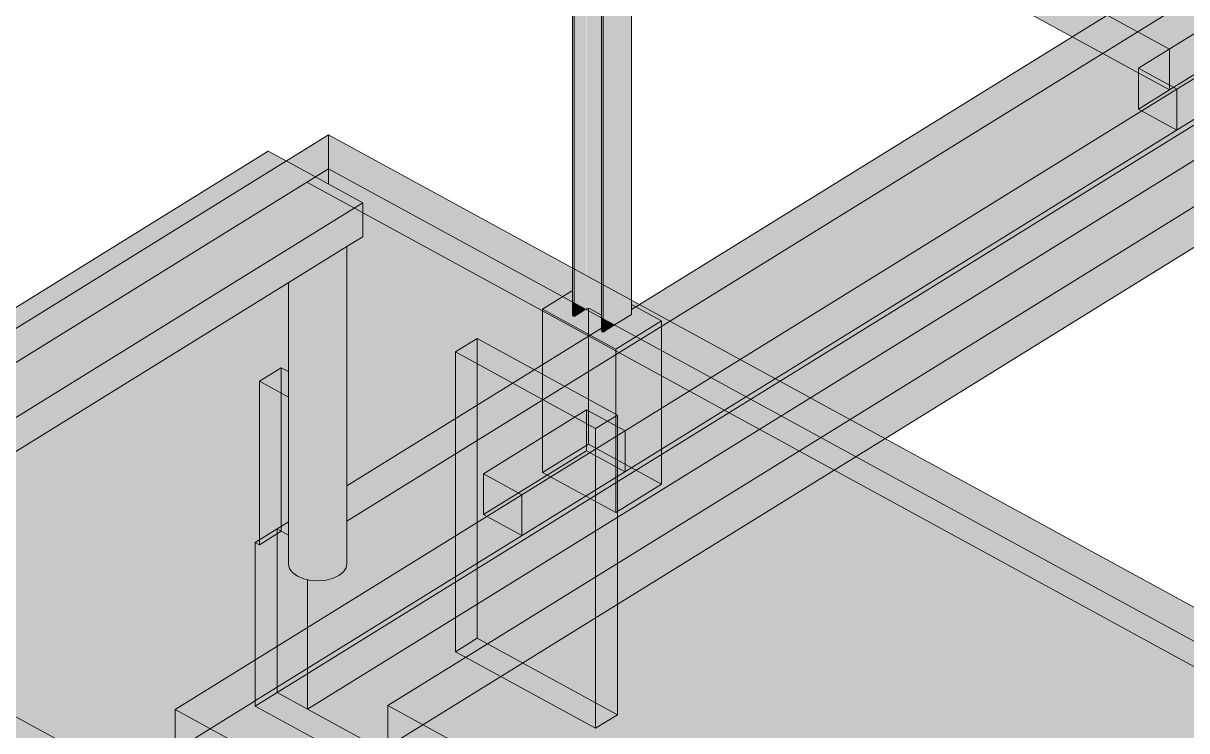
# Model space of a CAD drawing. Header units: inches. Extents: x -11064 to -4424, y -7288 to 4230.
# Drawn here: x -9273 to -8994.8, y 3433.4 to 3602.4 of the extents above; entities that cross this region are included whole.
import ezdxf

# ---------------------------------------------------------------- set-up
doc = ezdxf.new("R2010")
doc.units = ezdxf.units.IN
doc.header["$MEASUREMENT"] = 0
for name, color, linetype, lineweight, transparency in [('A-ROOF-2', 90, 'Continuous', 9, 0.6), ('A-WALL-1', 90, 'Continuous', 9, 0.4), ('A-WALL-PATT-1', 90, 'Continuous', 9, 0.4), ('A-WALL-PATT-2', 50, 'Continuous', 9, 0.4), ('S-FNDN-1', 90, 'Continuous', 9, 0.4), ('S-FNDN-2', 50, 'Continuous', 9, 0.6), ('S-FNDN-3', 90, 'Continuous', 9, 0.6), ('S-FNDN-4', 32, 'Continuous', 9, 0.4)]:
    doc.layers.add(name, color=color, linetype=linetype, lineweight=lineweight, transparency=transparency)
for name, color, linetype, lineweight in [('A-ROOF-3', 153, 'Continuous', 9), ('A-ROOF-4', 171, 'Continuous', 9), ('A-WALL-2', 191, 'Continuous', 9), ('A-WALL-5', 171, 'Continuous', 9), ('S-BEAM-1', 171, 'Continuous', 9), ('S-BEAM-2', 50, 'Continuous', 9), ('S-BEAM-3', 153, 'Continuous', 9), ('S-BEAM-4', 181, 'Continuous', 9), ('S-BEAM-5', 191, 'Continuous', 9), ('S-COLS', 52, 'Continuous', 9), ('S-COLS-1', 90, 'Continuous', 9), ('S-COLS-4', 171, 'Continuous', 9), ('S-COLS-5', 191, 'Continuous', 9), ('S-FNDN', 32, 'Continuous', 9), ('S-FNDN-10', 141, 'Continuous', 9), ('S-FNDN-11', 171, 'Continuous', 9), ('S-FNDN-5', 153, 'Continuous', 9), ('S-FNDN-6', 181, 'Continuous', 9), ('S-FNDN-7', 191, 'Continuous', 9), ('S-FNDN-9', 7, 'Continuous', 9)]:
    doc.layers.add(name, color=color, linetype=linetype, lineweight=lineweight)

# ---------------------------------------------------------------- blocks, each defined once
blk = doc.blocks.new('Conc Beam - Conc Beam-1196117-STRUCTURAL SCHEMATIC  - 3D - 2')
at = {"layer": 'S-BEAM-2'}
for points in [[(-9935.83, 3099.25), (-9191.79, 3559.57), (-9214.41, 3571.89), (-9958.43, 3111.58), (-9943.71, 3103.55)], [(-9935.83, 3091.11), (-9191.79, 3551.43), (-9191.79, 3559.57), (-9935.83, 3099.25), (-9935.83, 3093.58)]]:
    blk.add_hatch(color=256, dxfattribs=at).paths.add_polyline_path(points, flags=0)
at = {"layer": 'S-BEAM-1'}
for p, q in [((-9210.08, 3569.55), (-9191.79, 3559.57)), ((-9935.83, 3099.25), (-9191.79, 3559.57)), ((-9926.23, 3097.05), (-9193.88, 3550.15))]:
    blk.add_line(p, q, dxfattribs=at)
at = {"layer": 'S-BEAM-3'}
for p, q in [((-9958.43, 3111.58), (-9214.39, 3571.9)), ((-9214.39, 3571.9), (-9210.08, 3569.55))]:
    blk.add_line(p, q, dxfattribs=at)
at = {"layer": 'S-BEAM-5'}
for p in [(-9191.79, 3559.57), (-9193.88, 3550.15)]:
    blk.add_line(p, (-9191.79, 3551.43), dxfattribs=at)

msp = doc.modelspace()

# ---------------------------------------------------------------- hatches: boundary and pattern name
at = {"layer": 'A-ROOF-2'}
msp.add_hatch(color=256, dxfattribs=at).paths.add_polyline_path([(-9768.03, 2873.3), (-8898.45, 3411.29), (-9199.96, 3575.82), (-9949.74, 3111.94), (-9832.11, 3047.75), (-9951.91, 2973.63), (-9775.41, 2877.32)], flags=0)
at = {"layer": 'A-WALL-1'}
for points in [[(-8903.67, 3399.93), (-8898.45, 3403.16), (-9199.96, 3567.68), (-9205.18, 3564.45), (-8909.23, 3402.96)], [(-9169.64, 3452.28), (-9164.42, 3455.51), (-9164.42, 3527.13), (-9169.64, 3523.9), (-9169.64, 3455.51)], [(-9209.56, 3513.13), (-9209.56, 3519.2), (-9211.26, 3520.13), (-9216.48, 3516.9), (-9209.86, 3513.29)], [(-9216.48, 3477.83), (-9211.26, 3481.06), (-9212.26, 3481.61), (-9217.48, 3478.38)], [(-9136.11, 3433.98), (-9130.89, 3437.21), (-9164.42, 3455.51), (-9169.64, 3452.28), (-9158.31, 3446.09)]]:
    msp.add_hatch(color=256, dxfattribs=at).paths.add_polyline_path(points, flags=0)
at = {"layer": 'A-WALL-PATT-1'}
h = msp.add_hatch(color=256, dxfattribs=at)
h.paths.add_polyline_path([(-8903.67, 3268.08), (-8903.67, 3399.93), (-9193.88, 3558.28), (-9193.88, 3550.15), (-9200.93, 3545.78), (-9200.93, 3469.35), (-9202.35, 3469.22), (-9204.17, 3469.32), (-9206.24, 3469.85), (-9207.36, 3470.32), (-9208.52, 3471.14), (-9209.27, 3472.11), (-9209.56, 3473.15), (-9209.56, 3513.13), (-9216.48, 3516.9), (-9216.48, 3477.83), (-9217.48, 3478.38), (-9217.48, 3439.31), (-8908.56, 3270.74)], flags=0)
h.paths.add_polyline_path([(-9136.11, 3433.98), (-9169.64, 3452.28), (-9169.64, 3523.9), (-9136.11, 3505.6)], flags=0)
at = {"layer": 'A-WALL-PATT-2'}
msp.add_hatch(color=256, dxfattribs=at).paths.add_polyline_path([(-9204.97, 3438.56), (-8963.23, 3588.13), (-8963.23, 3627.19), (-9195.57, 3483.45), (-9195.57, 3473.41), (-9195.75, 3472.35), (-9196.4, 3471.36), (-9197.46, 3470.5), (-9198.88, 3469.82), (-9200.93, 3469.35), (-9202.35, 3469.22), (-9204.17, 3469.32), (-9204.97, 3469.5), (-9204.97, 3439.31)], flags=0)
at = {"layer": 'S-COLS'}
for points in [[(-9141.2, 3543.75), (-9141.2, 3687.07), (-9141.6, 3687.29), (-9141.6, 3543.98)], [(-9138.36, 3542.21), (-9138.36, 3687.02), (-9139.85, 3687.91), (-9141.2, 3687.07), (-9141.2, 3543.75)], [(-9137.38, 3541.67), (-9137.39, 3686.45), (-9138.36, 3687.02), (-9138.35, 3542.2), (-9137.53, 3541.76)], [(-9134.73, 3540.23), (-9134.73, 3683.55), (-9133.64, 3684.22), (-9137.38, 3686.44), (-9137.38, 3541.67), (-9136.11, 3540.98)], [(-9127.48, 3536.27), (-9127.48, 3687.56), (-9128.56, 3686.89), (-9128.43, 3686.82), (-9128.43, 3686.51), (-9132.88, 3683.77), (-9133.13, 3683.91), (-9133.13, 3684.07), (-9134.33, 3683.32), (-9134.33, 3540.01)], [(-9134.33, 3540.01), (-9134.33, 3683.32), (-9134.73, 3683.55), (-9134.73, 3540.23)], [(-9141.2, 3535.61), (-9141.2, 3543.75), (-9141.6, 3543.98), (-9141.6, 3535.84)], [(-9138.44, 3534.11), (-9138.36, 3534.16), (-9138.36, 3542.21), (-9141.2, 3543.75), (-9141.2, 3535.61), (-9138.5, 3534.14)], [(-9134.73, 3532.73), (-9134.73, 3540.23), (-9137.38, 3541.67), (-9137.33, 3534.14), (-9136.11, 3533.48)], [(-9134.33, 3531.87), (-9134.33, 3540.01), (-9134.73, 3540.23), (-9134.73, 3532.09)], [(-9131.57, 3530.36), (-9127.48, 3532.89), (-9127.48, 3536.27), (-9134.33, 3540.01), (-9134.33, 3531.87), (-9133.43, 3531.37)], [(-9141.2, 3532.4), (-9141.2, 3535.61), (-9141.6, 3535.84), (-9141.6, 3532.63)], [(-9141.2, 3532.4), (-9138.5, 3534.14), (-9141.2, 3535.61), (-9141.2, 3534.14)], [(-9134.33, 3528.66), (-9134.33, 3531.87), (-9134.73, 3532.09), (-9134.73, 3528.88)], [(-9134.33, 3528.66), (-9131.57, 3530.36), (-9134.33, 3531.87), (-9134.33, 3530.49)]]:
    msp.add_hatch(color=256, dxfattribs=at).paths.add_polyline_path(points, flags=0)
h = msp.add_hatch(color=256, dxfattribs=at)
h.paths.add_polyline_path([(-9137.88, 3534.27), (-9137.54, 3534.22), (-9137.38, 3534.18), (-9137.38, 3541.67), (-9137.88, 3541.94), (-9137.88, 3534.27)], flags=0)
h.paths.add_polyline_path([(-9138.36, 3534.16), (-9137.88, 3534.27), (-9137.89, 3541.95), (-9138.36, 3542.21)], flags=0)
at = {"layer": 'S-COLS-1'}
for points in [[(-9202.35, 3469.22), (-9200.54, 3469.39), (-9198.82, 3469.85), (-9197.46, 3470.5), (-9196.4, 3471.36), (-9195.75, 3472.35), (-9195.57, 3473.41), (-9195.57, 3549.1), (-9207.36, 3541.8), (-9207.36, 3470.32), (-9205.87, 3469.7), (-9204.17, 3469.32)], [(-9207.36, 3470.32), (-9207.36, 3541.8), (-9209.56, 3540.44), (-9209.56, 3473.15), (-9209.27, 3472.11), (-9208.52, 3471.14)]]:
    msp.add_hatch(color=256, dxfattribs=at).paths.add_polyline_path(points, flags=0)
at = {"layer": 'S-FNDN-1'}
h = msp.add_hatch(color=256, dxfattribs=at)
h.paths.add_polyline_path([(-9209.56, 3480.14), (-9209.56, 3483.28), (-9212.26, 3481.61), (-9211.89, 3481.41)], flags=0)
h.paths.add_polyline_path([(-9195.57, 3483.45), (-8963.23, 3627.19), (-8970.52, 3631.17), (-8970.88, 3630.94), (-8970.88, 3629.78), (-8977.73, 3625.54), (-8978.14, 3625.76), (-8978.14, 3626.45), (-9127.48, 3534.06), (-9127.48, 3532.89), (-9134.33, 3528.66), (-9134.73, 3528.88), (-9134.73, 3529.57), (-9195.57, 3491.93)], flags=0)
msp.add_hatch(color=256, dxfattribs=at).paths.add_polyline_path([(-9204.97, 3438.56), (-9204.97, 3469.5), (-9206.24, 3469.85), (-9207.36, 3470.32), (-9208.52, 3471.14), (-9209.27, 3472.11), (-9209.56, 3473.15), (-9209.56, 3480.14), (-9212.26, 3481.61), (-9212.26, 3442.54), (-9206.34, 3439.31)], flags=0)
at = {"layer": 'S-FNDN-2'}
for points in [[(-9210.42, 3424.16), (-8963.46, 3576.95), (-8974.12, 3582.76), (-8974.67, 3582.42), (-8990.26, 3590.92), (-9120.32, 3510.46), (-9120.32, 3492.31), (-9131.27, 3485.53), (-9146.86, 3494.04), (-9236.67, 3438.47), (-9214.41, 3426.33)], [(-8903.04, 3256.43), (-8878.39, 3271.67), (-9185.78, 3439.4), (-9210.42, 3424.16), (-8903.67, 3256.77)]]:
    msp.add_hatch(color=256, dxfattribs=at).paths.add_polyline_path(points, flags=0)
h = msp.add_hatch(color=256, dxfattribs=at)
h.paths.add_polyline_path([(-9131.27, 3485.53), (-9120.32, 3492.31), (-9120.32, 3510.46), (-9146.86, 3494.04), (-9136.11, 3488.17)], flags=0)
h.paths.add_polyline_path([(-8974.67, 3582.42), (-8974.12, 3582.76), (-8989.71, 3591.27), (-8990.26, 3590.92), (-8990.01, 3590.78)], flags=0)
at = {"layer": 'S-FNDN-3'}
h = msp.add_hatch(color=256, dxfattribs=at)
h.paths.add_polyline_path([(-8851.12, 3515.64), (-8826.47, 3530.89), (-8963.72, 3605.78), (-8963.72, 3597.16), (-8949.59, 3589.45), (-8966.8, 3578.77), (-8862.13, 3521.65)], flags=0)
h.paths.add_polyline_path([(-8998.9, 3596.28), (-8992.17, 3600.45), (-8992.17, 3621.3), (-9130.37, 3696.71), (-9130.45, 3688.02), (-9128.95, 3687.13), (-9127.89, 3687.78), (-9127.48, 3687.56), (-9127.48, 3666.45), (-9006.49, 3600.42)], flags=0)
h.paths.add_polyline_path([(-9141.6, 3674.15), (-9141.6, 3687.29), (-9140.24, 3688.14), (-9149.08, 3693.29), (-9162.02, 3685.29), (-9145.15, 3676.09)], flags=0)
h.paths.add_polyline_path([(-9171.21, 3690.3), (-9157.82, 3698.58), (-9191.8, 3718.76), (-9206.59, 3709.61), (-9174.51, 3692.11)], flags=0)
h.paths.add_polyline_path([(-9215.78, 3714.63), (-9200.62, 3724), (-9234.6, 3744.18), (-9241.31, 3740.03), (-9241.31, 3731.56), (-9243.89, 3729.96), (-9232.94, 3723.99)], flags=0)
h.paths.add_polyline_path([(-9248.86, 3746.06), (-9243.42, 3749.42), (-9277.39, 3769.61), (-9284.24, 3765.37), (-9256.48, 3750.22)], flags=0)
h.paths.add_polyline_path([(-9293.43, 3770.38), (-9286.21, 3774.85), (-9320.19, 3795.03), (-9328.82, 3789.69), (-9298.56, 3773.18)], flags=0)
h.paths.add_polyline_path([(-9338, 3794.7), (-9329.01, 3800.27), (-9362.99, 3820.45), (-9375.69, 3812.58), (-9375.69, 3812.35), (-9373.19, 3813.9), (-9341.48, 3796.6)], flags=0)
h.paths.add_polyline_path([(-9394.07, 3811.91), (-9389.81, 3814.55), (-9389.81, 3827.71), (-9405.38, 3818.08), (-9397.58, 3813.83)], flags=0)
h.paths.add_polyline_path([(-9375.69, 3823.28), (-9371.81, 3825.69), (-9375.69, 3827.99), (-9375.69, 3823.83)], flags=0)
h.paths.add_polyline_path([(-9527.79, 3884.88), (-9503.15, 3900.12), (-9503.77, 3900.47), (-9538.53, 3919.43), (-9551.37, 3911.49), (-9551.37, 3897.75), (-9551.01, 3897.55)], flags=0)
h.paths.add_polyline_path([(-9572.36, 3909.2), (-9565.49, 3913.45), (-9565.49, 3934.15), (-9583.1, 3943.76), (-9607.74, 3928.51), (-9579.06, 3912.85)], flags=0)
h.paths.add_polyline_path([(-9551.37, 3922.19), (-9547.71, 3924.45), (-9551.37, 3926.44), (-9551.37, 3923.67)], flags=0)
h.paths.add_polyline_path([(-9616.93, 3933.52), (-9592.29, 3948.77), (-9627.67, 3968.08), (-9639.91, 3960.51), (-9639.91, 3958.16), (-9650.3, 3951.73), (-9632.14, 3941.82)], flags=0)
h.paths.add_polyline_path([(-9670.45, 3962.73), (-9670.45, 3971.2), (-9677.73, 3966.7)], flags=0)
h.paths.add_polyline_path([(-9639.91, 3971.2), (-9636.86, 3973.09), (-9639.91, 3974.75), (-9639.91, 3974.58)], flags=0)
h = msp.add_hatch(color=256, dxfattribs=at)
h.paths.add_polyline_path([(-8851.12, 3505.87), (-8851.12, 3515.64), (-8966.83, 3578.77), (-8966.83, 3569.02), (-8877.81, 3520.44)], flags=0)
h.paths.add_polyline_path([(-9006.3, 3590.56), (-9006.3, 3591.7), (-8998.9, 3596.28), (-9127.48, 3666.45), (-9127.48, 3656.68), (-9014.88, 3595.24)], flags=0)
h.paths.add_polyline_path([(-9141.6, 3664.38), (-9141.6, 3674.15), (-9162.02, 3685.29), (-9170.41, 3680.1), (-9151.04, 3669.53)], flags=0)
h.paths.add_polyline_path([(-9179.59, 3685.11), (-9171.21, 3690.3), (-9206.59, 3709.61), (-9214.98, 3704.42), (-9184.27, 3687.67)], flags=0)
h.paths.add_polyline_path([(-9224.17, 3709.44), (-9215.78, 3714.63), (-9243.89, 3729.96), (-9252.28, 3724.77), (-9241.31, 3718.79)], flags=0)
h.paths.add_polyline_path([(-9393.07, 3801.6), (-9389.81, 3803.61), (-9389.81, 3803.85), (-9393.27, 3801.71)], flags=0)
h.paths.add_polyline_path([(-9402.46, 3806.72), (-9394.07, 3811.91), (-9405.38, 3818.08), (-9413.77, 3812.89), (-9402.8, 3806.91)], flags=0)
h.paths.add_polyline_path([(-9536.17, 3879.69), (-9527.79, 3884.88), (-9551.37, 3897.75), (-9551.37, 3887.98), (-9551.01, 3887.78)], flags=0)
h.paths.add_polyline_path([(-9565.49, 3895.68), (-9565.49, 3902.75), (-9571.56, 3899)], flags=0)
h.paths.add_polyline_path([(-9580.75, 3904.01), (-9572.36, 3909.2), (-9607.74, 3928.51), (-9616.13, 3923.32), (-9583.51, 3905.52)], flags=0)
h.paths.add_polyline_path([(-9625.32, 3928.33), (-9616.93, 3933.52), (-9650.3, 3951.73), (-9650.3, 3941.97), (-9650.04, 3941.82)], flags=0)
h.paths.add_polyline_path([(-9670.45, 3952.96), (-9670.45, 3962.73), (-9677.73, 3966.7), (-9677.73, 3956.93)], flags=0)
for points in [[(-8998.9, 3586.52), (-8991.07, 3591.36), (-8992.17, 3591.96), (-8992.17, 3600.45), (-8998.9, 3596.28), (-8998.9, 3586.69)], [(-8998.9, 3586.52), (-8998.9, 3596.28), (-9006.3, 3591.7), (-9006.3, 3590.56), (-8999.21, 3586.69)], [(-9210.42, 3414.39), (-8963.46, 3567.18), (-8963.46, 3576.95), (-9210.42, 3424.16)], [(-9210.42, 3414.39), (-9210.42, 3424.16), (-9236.67, 3438.47), (-9236.67, 3428.71), (-9214.41, 3416.56)]]:
    msp.add_hatch(color=256, dxfattribs=at).paths.add_polyline_path(points, flags=0)
at = {"layer": 'S-FNDN-4'}
for points in [[(-9131.27, 3524.6), (-9126.46, 3527.57), (-9131.57, 3530.36), (-9134.33, 3528.66), (-9134.73, 3528.88), (-9134.73, 3532.09), (-9138.44, 3534.11), (-9141.2, 3532.4), (-9141.6, 3532.63), (-9141.6, 3535.84), (-9143.96, 3537.12), (-9148.77, 3534.14), (-9134.33, 3526.27)], [(-9120.32, 3524.22), (-9120.32, 3531.37), (-9126.46, 3527.57), (-9125.28, 3526.93)], [(-9131.27, 3485.53), (-9131.27, 3524.6), (-9137.38, 3527.93), (-9148.77, 3520.89), (-9148.77, 3512.51), (-9136.11, 3505.6), (-9136.11, 3488.17)], [(-9131.27, 3485.53), (-9120.32, 3492.31), (-9120.32, 3524.22), (-9126.46, 3527.57), (-9131.27, 3524.6), (-9131.27, 3503.41)]]:
    msp.add_hatch(color=256, dxfattribs=at).paths.add_polyline_path(points, flags=0)
h = msp.add_hatch(color=256, dxfattribs=at)
h.paths.add_polyline_path([(-9126.46, 3527.57), (-9120.32, 3531.37), (-9127.48, 3535.28), (-9127.48, 3532.89), (-9131.57, 3530.36), (-9127.48, 3528.13)], flags=0)
h.paths.add_polyline_path([(-9134.73, 3532.09), (-9134.73, 3532.73), (-9137.7, 3534.27), (-9138.21, 3534.21), (-9138.36, 3534.07), (-9136.11, 3532.84)], flags=0)
h.paths.add_polyline_path([(-9141.6, 3535.84), (-9141.6, 3538.58), (-9143.96, 3537.12)], flags=0)
h = msp.add_hatch(color=256, dxfattribs=at)
h.paths.add_polyline_path([(-9136.11, 3488.17), (-9136.11, 3505.6), (-9148.77, 3512.51), (-9148.77, 3495.08), (-9146.86, 3494.04)], flags=0)
h.paths.add_polyline_path([(-9148.77, 3520.89), (-9137.38, 3527.93), (-9148.77, 3534.14), (-9148.77, 3533.67)], flags=0)

# ---------------------------------------------------------------- linework, layer by layer
at = {"layer": 'A-ROOF-3'}
for p, q in [((-9949.74, 3111.94), (-9199.96, 3575.82)), ((-9199.96, 3575.82), (-8898.45, 3411.29))]:
    msp.add_line(p, q, dxfattribs=at)
at = {"layer": 'A-ROOF-4'}
for p, q in [((-9199.96, 3575.82), (-9199.96, 3567.68)), ((-9199.96, 3567.68), (-9944.52, 3107.03))]:
    msp.add_line(p, q, dxfattribs=at)
at = {"layer": 'A-WALL-2'}
for p, q in [((-9199.96, 3564.03), (-9199.96, 3567.68)), ((-9169.64, 3523.9), (-9164.42, 3527.13)), ((-9130.89, 3508.83), (-9164.42, 3527.13)), ((-9211.26, 3481.06), (-9211.26, 3520.13)), ((-9136.11, 3505.6), (-9130.89, 3508.83)), ((-9130.89, 3437.21), (-9130.89, 3508.83)), ((-9212.26, 3481.61), (-9217.48, 3478.38)), ((-9216.48, 3477.83), (-9211.26, 3481.06)), ((-9212.26, 3442.54), (-9212.26, 3481.61)), ((-9217.48, 3439.31), (-9212.26, 3442.54)), ((-8903.67, 3274.15), (-9204.97, 3438.56)), ((-9130.89, 3437.21), (-9136.11, 3433.98))]:
    msp.add_line(p, q, dxfattribs=at)
at = {"layer": 'A-WALL-5'}
for p, q in [((-9199.96, 3567.68), (-8905.44, 3406.97)), ((-8909.23, 3402.96), (-9205.18, 3564.45)), ((-9164.42, 3527.13), (-9164.42, 3455.51)), ((-9169.64, 3452.28), (-9169.64, 3523.9)), ((-9169.64, 3523.9), (-9136.11, 3505.6)), ((-9211.26, 3520.13), (-9216.48, 3516.9)), ((-9211.26, 3520.13), (-9209.56, 3519.2)), ((-9209.56, 3513.13), (-9216.48, 3516.9)), ((-9216.48, 3516.9), (-9216.48, 3477.83)), ((-9136.11, 3505.6), (-9136.11, 3433.98)), ((-9217.48, 3478.38), (-9217.48, 3439.31)), ((-9216.48, 3477.83), (-9217.48, 3478.38)), ((-9169.64, 3452.28), (-9164.42, 3455.51)), ((-9164.42, 3455.51), (-9130.89, 3437.21)), ((-9136.11, 3433.98), (-9169.64, 3452.28)), ((-9217.48, 3439.31), (-8909.23, 3271.11))]:
    msp.add_line(p, q, dxfattribs=at)
at = {"layer": 'S-COLS'}
for p, q in [((-9141.6, 3543.98), (-9141.6, 3687.29)), ((-9141.2, 3543.75), (-9141.2, 3687.07)), ((-9127.48, 3536.27), (-9127.48, 3687.56)), ((-9134.73, 3540.23), (-9134.73, 3683.55)), ((-9134.33, 3540.01), (-9134.33, 3683.32)), ((-9141.6, 3535.84), (-9141.6, 3543.98)), ((-9141.2, 3535.61), (-9141.2, 3543.75)), ((-9134.73, 3532.09), (-9134.73, 3540.23)), ((-9134.33, 3531.87), (-9134.33, 3540.01)), ((-9127.48, 3532.89), (-9127.48, 3536.27)), ((-9141.6, 3532.63), (-9141.6, 3535.84)), ((-9141.2, 3532.4), (-9141.2, 3535.61)), ((-9138.44, 3534.11), (-9141.2, 3532.4)), ((-9134.73, 3532.73), (-9137.38, 3534.18)), ((-9141.2, 3532.4), (-9141.6, 3532.63)), ((-9134.73, 3528.88), (-9134.73, 3532.09)), ((-9134.33, 3528.66), (-9134.33, 3531.87)), ((-9131.57, 3530.36), (-9134.33, 3528.66)), ((-9127.48, 3532.89), (-9131.57, 3530.36)), ((-9134.33, 3528.66), (-9134.73, 3528.88))]:
    msp.add_line(p, q, dxfattribs=at)
msp.add_polyline3d([(-9137.38, 3534.18, 0), (-9137.7, 3534.27, 0), (-9138.06, 3534.27, 0), (-9138.36, 3534.16, 0)], dxfattribs=at)
at = {"layer": 'S-COLS-4'}
msp.add_line((-9209.57, 3540.44), (-9209.57, 3473.28), dxfattribs=at)
for points in [[(-9207.36, 3470.32, 0), (-9208.52, 3471.14, 0), (-9209.27, 3472.11, 0), (-9209.56, 3473.15, 0), (-9209.57, 3473.28, 0)], [(-9200.92, 3469.33, 0), (-9202.35, 3469.22, 0), (-9204.17, 3469.32, 0), (-9205.87, 3469.7, 0), (-9207.36, 3470.32, 0)]]:
    msp.add_polyline3d(points, dxfattribs=at)
at = {"layer": 'S-COLS-5'}
msp.add_line((-9195.57, 3473.28), (-9195.57, 3549.1), dxfattribs=at)
msp.add_polyline3d([(-9195.57, 3473.41, 0), (-9195.75, 3472.35, 0), (-9196.4, 3471.36, 0), (-9197.46, 3470.5, 0), (-9198.88, 3469.82, 0), (-9200.54, 3469.39, 0), (-9200.92, 3469.33, 0)], dxfattribs=at)
at = {"layer": 'S-FNDN'}
for p, q in [((-9006.3, 3591.7), (-8989.19, 3602.29)), ((-9006.3, 3581.94), (-9006.3, 3591.7)), ((-9006.3, 3591.7), (-8997.11, 3586.69)), ((-8997.11, 3586.69), (-8989.71, 3591.27)), ((-8998.9, 3586.52), (-9006.3, 3581.94)), ((-8997.11, 3576.92), (-8997.11, 3586.69)), ((-9006.3, 3581.94), (-8997.11, 3576.92)), ((-9148.77, 3534.14), (-9141.6, 3538.58)), ((-9131.27, 3524.6), (-9148.77, 3534.14)), ((-9148.77, 3534.14), (-9148.77, 3495.08)), ((-9137.81, 3527.69), (-9137.81, 3534.27)), ((-9127.48, 3535.28), (-9120.32, 3531.37)), ((-9131.27, 3524.6), (-9120.32, 3531.37)), ((-9120.32, 3531.37), (-9120.32, 3492.31)), ((-9137.81, 3501.85), (-9137.81, 3527.67)), ((-9153.7, 3489.8), (-9101.51, 3522.1)), ((-9131.27, 3485.53), (-9131.27, 3524.6)), ((-9162.9, 3494.82), (-9138.26, 3510.07)), ((-9138.26, 3510.07), (-9138.26, 3500.3)), ((-9129.06, 3505.05), (-9138.26, 3510.07)), ((-9129.06, 3505.05), (-9129.06, 3495.28)), ((-9138.26, 3500.3), (-9162.9, 3485.05)), ((-9148.77, 3495.08), (-9137.81, 3501.85)), ((-9138.26, 3500.3), (-9129.06, 3495.28)), ((-9120.32, 3492.31), (-9137.81, 3501.85)), ((-9162.9, 3485.05), (-9162.9, 3494.82)), ((-9162.9, 3494.82), (-9153.7, 3489.8)), ((-9148.77, 3495.08), (-9131.27, 3485.53)), ((-9120.32, 3492.31), (-9131.27, 3485.53)), ((-9153.7, 3480.04), (-9153.7, 3489.8)), ((-9162.9, 3485.05), (-9158.32, 3482.55)), ((-9158.31, 3482.55), (-9153.7, 3480.04)), ((-9265.26, 3431.52), (-9292.12, 3446.18))]:
    msp.add_line(p, q, dxfattribs=at)
at = {"layer": 'S-FNDN-10'}
msp.add_line((-8998.9, 3586.52), (-8998.9, 3596.28), dxfattribs=at)
at = {"layer": 'S-FNDN-11'}
for p, q in [((-9236.67, 3428.71), (-9236.67, 3438.47)), ((-9236.67, 3438.47), (-8929.28, 3270.74))]:
    msp.add_line(p, q, dxfattribs=at)
at = {"layer": 'S-FNDN-5'}
for p, q in [((-9127.48, 3666.45), (-8998.9, 3596.28)), ((-8998.9, 3586.52), (-9127.48, 3656.68)), ((-9127.48, 3534.06), (-8978.14, 3626.45)), ((-8963.23, 3627.19), (-9125.28, 3526.93)), ((-9164.42, 3463.65), (-8963.23, 3588.13)), ((-9075.26, 3507.78), (-8963.46, 3576.95))]:
    msp.add_line(p, q, dxfattribs=at)
at = {"layer": 'S-FNDN-6'}
for p, q in [((-8970.52, 3592.1), (-9120.32, 3499.42)), ((-8997.11, 3586.69), (-9101.51, 3522.1)), ((-9217.48, 3440.58), (-9236.67, 3428.71))]:
    msp.add_line(p, q, dxfattribs=at)
at = {"layer": 'S-FNDN-7'}
for p, q in [((-8989.71, 3581.5), (-9120.32, 3500.69)), ((-8963.46, 3567.18), (-9185.78, 3429.64)), ((-9195.57, 3491.93), (-9134.73, 3529.57)), ((-9125.28, 3526.93), (-9195.57, 3483.45)), ((-9185.78, 3439.4), (-9075.26, 3507.78)), ((-9212.26, 3481.61), (-9209.56, 3483.28)), ((-9212.26, 3481.61), (-9209.56, 3480.14)), ((-9204.97, 3469.5), (-9204.97, 3438.56)), ((-9204.97, 3438.56), (-9164.42, 3463.65)), ((-9204.97, 3438.56), (-9212.26, 3442.54)), ((-8903.67, 3285.46), (-9185.78, 3439.4))]:
    msp.add_line(p, q, dxfattribs=at)
at = {"layer": 'S-FNDN-9'}
for p, q in [((-8981.66, 3597.18), (-8998.9, 3586.52)), ((-9120.32, 3500.69), (-9217.44, 3440.6)), ((-9120.32, 3499.42), (-9212.26, 3442.54)), ((-9153.7, 3489.8), (-9236.67, 3438.47)), ((-9185.78, 3429.64), (-9185.78, 3439.4))]:
    msp.add_line(p, q, dxfattribs=at)

# ---------------------------------------------------------------- block references
at = {"layer": 'S-BEAM-4'}
msp.add_blockref('Conc Beam - Conc Beam-1196117-STRUCTURAL SCHEMATIC  - 3D - 2', (0, 0), dxfattribs=at)

doc.saveas('drawing.dxf')
